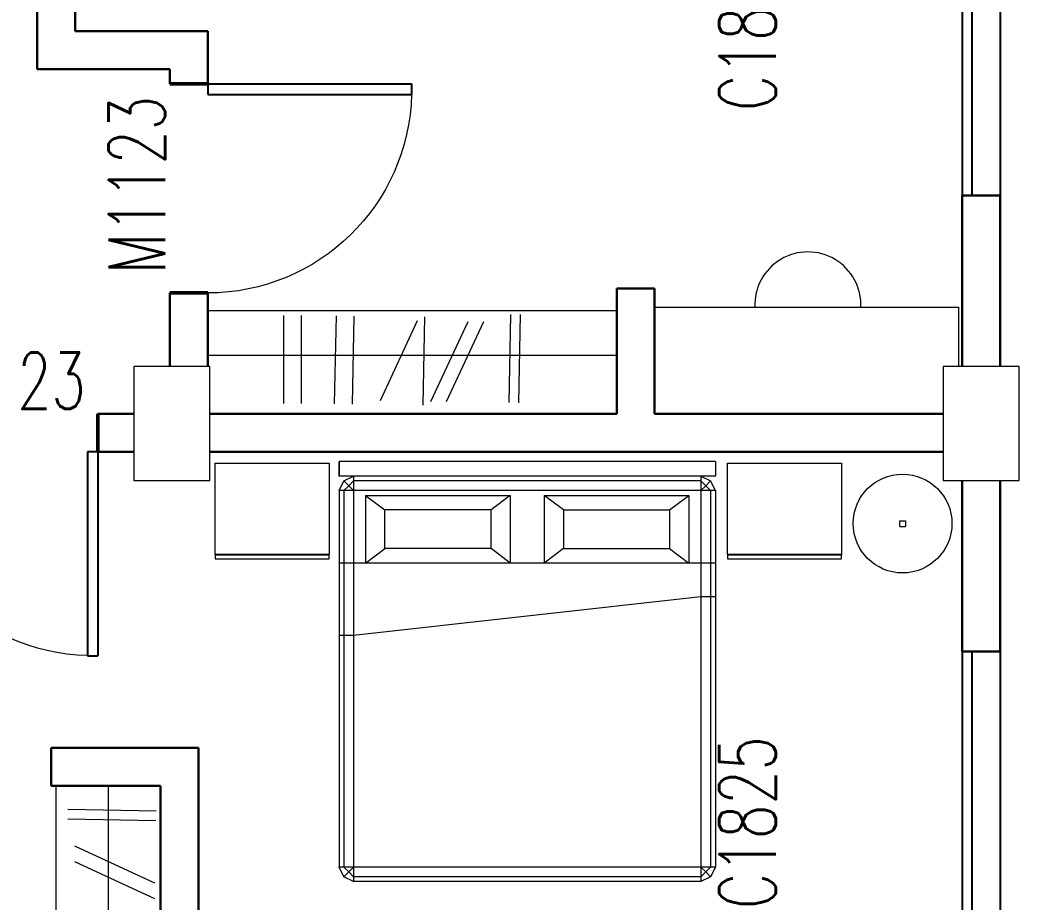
# Model space of a CAD drawing. Header units: inches. Extents: x 675 to 51927, y 19035 to 68555.
# Drawn here: x 38660 to 43920, y 35879 to 40521 of the extents above; entities that cross this region are included whole.
import ezdxf

# ---------------------------------------------------------------- set-up
doc = ezdxf.new("R2010")
doc.units = ezdxf.units.IN
doc.header["$LTSCALE"] = 0.5
doc.header["$MEASUREMENT"] = 0
for name, color, linetype, lineweight in [('00I-FURN', 30, 'Continuous', 9), ('Column', 192, 'Continuous', 13), ('Wall', 113, 'Continuous', 50)]:
    doc.layers.add(name, color=color, linetype=linetype, lineweight=lineweight)
for name, color, linetype in [('DOOR Single', 242, 'Continuous'), ('Window Exterior', 2, 'Continuous'), ('WINDOW_TEXT', 7, 'Continuous')]:
    doc.layers.add(name, color=color, linetype=linetype)
doc.styles.add('_TCH_WINDOW', font='SIMPLEX', dxfattribs={"height": 3.5, "bigfont": 'GBCBIG'})

# ---------------------------------------------------------------- blocks, each defined once
blk = doc.blocks.new('$WINLIB2D$00000004')
at = {"color": 0}
for points in [[(-0.5, 0.5), (-0.5, -0.5)], [(-0.5, 0.5), (0.5, 0.5)], [(0.5, -0.5), (0.5, 0.5)], [(-0.5, 0.2406), (0.5, 0.2406)], [(-0.5, -0.5), (0.5, -0.5)]]:
    blk.add_lwpolyline(points, dxfattribs=at)
blk = doc.blocks.new('$DorLib2D$00000001')
for p, q in [((0.45, 0.975), (0.5, 0.975)), ((0.45, 0), (0.45, 0.975)), ((0.5, 0), (0.5, 0.975)), ((0.5, 0), (0.45, 0))]:
    blk.add_line(p, q)
at = {"lineweight": 13}
blk.add_arc((0.475, 0), 0.975, 91.4693, 180, dxfattribs=at)

msp = doc.modelspace()

# ---------------------------------------------------------------- linework, layer by layer
at = {"layer": '00I-FURN'}
for p, q in [((39649.7, 38992), (41801.4, 38992)), ((42001.4, 39009.2), (43601.2, 39009.2)), ((43601.2, 39009.2), (43601.2, 38697.9)), ((40047.2, 38966.6), (40047.2, 38502.2)), ((40141.6, 38502.2), (40141.6, 38966.6)), ((40316.6, 38500.5), (40325.5, 38964.9)), ((40411, 38498.7), (40420, 38963)), ((40558, 38517.9), (40753.4, 38939.2)), ((40782, 38493.8), (40790.9, 38958.2)), ((40823.6, 38512.8), (41019.1, 38934)), ((40906, 38512.8), (41101.5, 38934)), ((41234.8, 38507.6), (41243.8, 38971.9)), ((41285.6, 38506.6), (41294.6, 38970.9)), ((39649.7, 38757.9), (41801.4, 38757.9)), ((39686.9, 37708.1), (39686.9, 38188.1)), ((39686.9, 38188.1), (40286.9, 38188.1)), ((40286.9, 38188.1), (40286.9, 37708.1)), ((42321, 38196.8), (40339.8, 38196.8)), ((40339.8, 38196.8), (40339.8, 38120.6)), ((40339.8, 38120.6), (40339.8, 38196.8)), ((42321, 38196.8), (42321, 38120.6)), ((42384.8, 37708.1), (42384.8, 38188.1)), ((42384.8, 38188.1), (42984.8, 38188.1)), ((42984.8, 38188.1), (42984.8, 37708.1)), ((42321, 38120.6), (40339.8, 38120.6)), ((40339.8, 38044.4), (40365.2, 38095.2)), ((40365.2, 38095.2), (40416, 38120.6)), ((40390.6, 38069.8), (40365.2, 38095.2)), ((40390.6, 38069.8), (40416, 38095.2)), ((40416, 38120.6), (40416, 35987)), ((42244.8, 38095.2), (40416, 38095.2)), ((42244.8, 38120.6), (42295.6, 38095.2)), ((42244.8, 38120.6), (42244.8, 35987)), ((42244.8, 38095.2), (42270.2, 38069.8)), ((42270.2, 38069.8), (42295.6, 38095.2)), ((42321, 38044.4), (42295.6, 38095.2)), ((40339.8, 38044.4), (40339.8, 36063.2)), ((42321, 38044.4), (40339.8, 38044.4)), ((40365.2, 38044.4), (40390.6, 38069.8)), ((40365.2, 38044.4), (40365.2, 36063.2)), ((40416, 38044.4), (40390.6, 38069.8)), ((42244.8, 38044.4), (42270.2, 38069.8)), ((42295.6, 38044.4), (42270.2, 38069.8)), ((42295.6, 38044.4), (42295.6, 36063.2)), ((42321, 38044.4), (42321, 36063.2)), ((40479.5, 38019), (41241.5, 38019)), ((40479.5, 38019), (40479.5, 37663.4)), ((40479.5, 38019), (40581.1, 37942.8)), ((41241.5, 38019), (41139.9, 37942.8)), ((41241.5, 38019), (41241.5, 37663.4)), ((41419.3, 38019), (42181.3, 38019)), ((41419.3, 38019), (41419.3, 37663.4)), ((41520.9, 37942.8), (41419.3, 38019)), ((42079.7, 37942.8), (42181.3, 38019)), ((42181.3, 38019), (42181.3, 37663.4)), ((41139.9, 37942.8), (40581.1, 37942.8)), ((40581.1, 37739.6), (40581.1, 37942.8)), ((41139.9, 37739.6), (41139.9, 37942.8)), ((41520.9, 37942.8), (42079.7, 37942.8)), ((41520.9, 37942.8), (41520.9, 37739.6)), ((42079.7, 37942.8), (42079.7, 37739.6)), ((40479.5, 37663.4), (40581.1, 37739.6)), ((41139.9, 37739.6), (40581.1, 37739.6)), ((41241.5, 37663.4), (41139.9, 37739.6)), ((41520.9, 37739.6), (41419.3, 37663.4)), ((41520.9, 37739.6), (42079.7, 37739.6)), ((42079.7, 37739.6), (42181.3, 37663.4)), ((40286.9, 37708.1), (39686.9, 37708.1)), ((39686.9, 37707.1), (39686.9, 37685.6)), ((39686.9, 37707.1), (40286.9, 37707.1)), ((39686.9, 37685.6), (40286.9, 37685.6)), ((40286.9, 37685.6), (40286.9, 37707.1)), ((42321, 37663.4), (40339.8, 37663.4)), ((42984.8, 37708.1), (42384.8, 37708.1)), ((42384.8, 37707.1), (42384.8, 37685.6)), ((42384.8, 37707.1), (42984.8, 37707.1)), ((42384.8, 37685.6), (42984.8, 37685.6)), ((42984.8, 37685.6), (42984.8, 37707.1)), ((42244.8, 37485.6), (40416, 37282.4)), ((42321, 37485.6), (42244.8, 37485.6)), ((40416, 37282.4), (40339.8, 37282.4)), ((38850.6, 34841.3), (38850.6, 36491.3)), ((39125.6, 34519.2), (39125.6, 36491.3)), ((39376.9, 36357.7), (38912.6, 36366.7)), ((39375.9, 36306.9), (38911.6, 36315.9)), ((39370.7, 35978.1), (38949.5, 36173.6)), ((39370.7, 35895.7), (38949.5, 36091.2)), ((40365.2, 36012.4), (40339.8, 36063.2)), ((42321, 36063.2), (40339.8, 36063.2)), ((40390.6, 36037.8), (40365.2, 36063.2)), ((40390.6, 36037.8), (40365.2, 36012.4)), ((40416, 36063.2), (40390.6, 36037.8)), ((40416, 36012.4), (40390.6, 36037.8)), ((42244.8, 36063.2), (42270.2, 36037.8)), ((42270.2, 36037.8), (42244.8, 36012.4)), ((42295.6, 36063.2), (42270.2, 36037.8)), ((42270.2, 36037.8), (42295.6, 36012.4)), ((42321, 36063.2), (42295.6, 36012.4)), ((40416, 35987), (40365.2, 36012.4)), ((42244.8, 36012.4), (40416, 36012.4)), ((42244.8, 35987), (40416, 35987)), ((42295.6, 36012.4), (42244.8, 35987))]:
    msp.add_line(p, q, dxfattribs=at)
at = {"layer": '00I-FURN', "flags": 128}
for points in [[(43291.5, 37856.1), (43291.5, 37886.1), (43321.5, 37886.1), (43321.5, 37856.1)], [(43291.5, 37856.1), (43321.5, 37856.1)]]:
    msp.add_lwpolyline(points, dxfattribs=at)
at = {"layer": '00I-FURN'}
msp.add_circle((43306.5, 37871.1), 260, dxfattribs=at)
msp.add_arc((42808, 39021.2), 279.4, 357.5233, 182.4767, dxfattribs=at)
at = {"layer": 'Column'}
for p, q in [((39659.1, 38697.9), (39259.1, 38697.9)), ((39259.1, 38697.9), (39259.1, 38097.9)), ((39659.1, 38097.9), (39659.1, 38697.9)), ((43919.7, 38697.9), (43519.7, 38697.9)), ((43519.7, 38697.9), (43519.7, 38097.9)), ((43919.7, 38097.9), (43919.7, 38697.9)), ((39259.1, 38097.9), (39659.1, 38097.9)), ((43519.7, 38097.9), (43919.7, 38097.9))]:
    msp.add_line(p, q, dxfattribs=at)
at = {"layer": 'Wall', "lineweight": 30}
for p, q in [((38750.9, 45135.4), (38750.9, 40263)), ((38950.9, 44935.4), (38950.9, 40463)), ((39649.7, 40463), (38950.9, 40463)), ((39649.7, 40184.6), (39649.7, 40463)), ((39449.7, 40263), (38750.9, 40263)), ((39449.7, 40184.6), (39449.7, 40263)), ((43619.7, 38697.9), (43619.7, 39597.9)), ((43619.7, 39597.9), (43819.7, 39597.9)), ((43819.7, 39597.9), (43819.7, 38697.9)), ((39449.7, 38697.9), (39449.7, 39084.6)), ((39649.7, 38697.9), (39649.7, 39084.6)), ((41801.4, 38447.9), (41801.4, 39107.9)), ((41801.4, 39107.9), (42001.4, 39107.9)), ((42001.4, 39107.9), (42001.4, 38447.9)), ((39069.8, 38447.9), (39259.1, 38447.9)), ((39659.1, 38447.9), (41801.4, 38447.9)), ((42001.4, 38447.9), (43519.7, 38447.9)), ((39069.8, 38247.9), (39259.1, 38247.9)), ((39659.1, 38247.9), (43519.7, 38247.9)), ((43619.7, 37197.9), (43619.7, 38097.9)), ((43819.7, 38097.9), (43819.7, 37197.9)), ((43819.7, 37197.9), (43619.7, 37197.9)), ((38824.4, 36491.3), (38824.4, 36691.3)), ((38824.4, 36691.3), (39600.6, 36691.3)), ((39600.6, 36691.3), (39600.6, 34491.3)), ((39400.6, 36491.3), (38824.4, 36491.3)), ((39400.6, 34491.3), (39400.6, 36491.3))]:
    msp.add_line(p, q, dxfattribs=at)
at = {"layer": 'Wall'}
for p, q in [((39449.7, 40184.6), (39649.7, 40184.6)), ((39449.7, 39084.6), (39649.7, 39084.6)), ((39069.8, 38447.9), (39069.8, 38247.9))]:
    msp.add_line(p, q, dxfattribs=at)

# ---------------------------------------------------------------- block references
at = {"layer": 'DOOR Single'}
ref = msp.add_blockref('$DorLib2D$00000001', (39649.7, 39634.6), dxfattribs=dict(at, xscale=-1100, yscale=1100, zscale=1100, rotation=270))
ref.add_attrib('A', 'M1123', (39423.5, 39184.6), dxfattribs={"layer": 'WINDOW_TEXT', "ltscale": 20, "height": 297.5, "rotation": 90, "style": '_TCH_WINDOW', "width": 0.705882})
ref = msp.add_blockref('$DorLib2D$00000001', (38519.8, 38247.9), dxfattribs=dict(at, xscale=-1100, yscale=1100, zscale=1100, rotation=180))
ref.add_attrib('A', 'M1123', (38069.8, 38474.2), dxfattribs={"layer": 'WINDOW_TEXT', "ltscale": 20, "height": 297.5, "style": '_TCH_WINDOW', "width": 0.705882})
at = {"layer": 'Window Exterior'}
ref = msp.add_blockref('$WINLIB2D$00000004', (43719.7, 40497.9), dxfattribs=dict(at, xscale=1800, yscale=-200, zscale=-1800, rotation=270))
ref.add_attrib('A', 'C1825', (42638.9, 40042.9), dxfattribs={"layer": 'WINDOW_TEXT', "ltscale": 20, "height": 297.5, "rotation": 90, "style": '_TCH_WINDOW', "width": 0.705882})
ref = msp.add_blockref('$WINLIB2D$00000004', (43719.7, 36297.9), dxfattribs=dict(at, xscale=1800, yscale=-200, zscale=-1800, rotation=270))
ref.add_attrib('A', 'C1825', (42638.9, 35842.9), dxfattribs={"layer": 'WINDOW_TEXT', "ltscale": 20, "height": 297.5, "rotation": 90, "style": '_TCH_WINDOW', "width": 0.705882})

doc.saveas('drawing.dxf')
